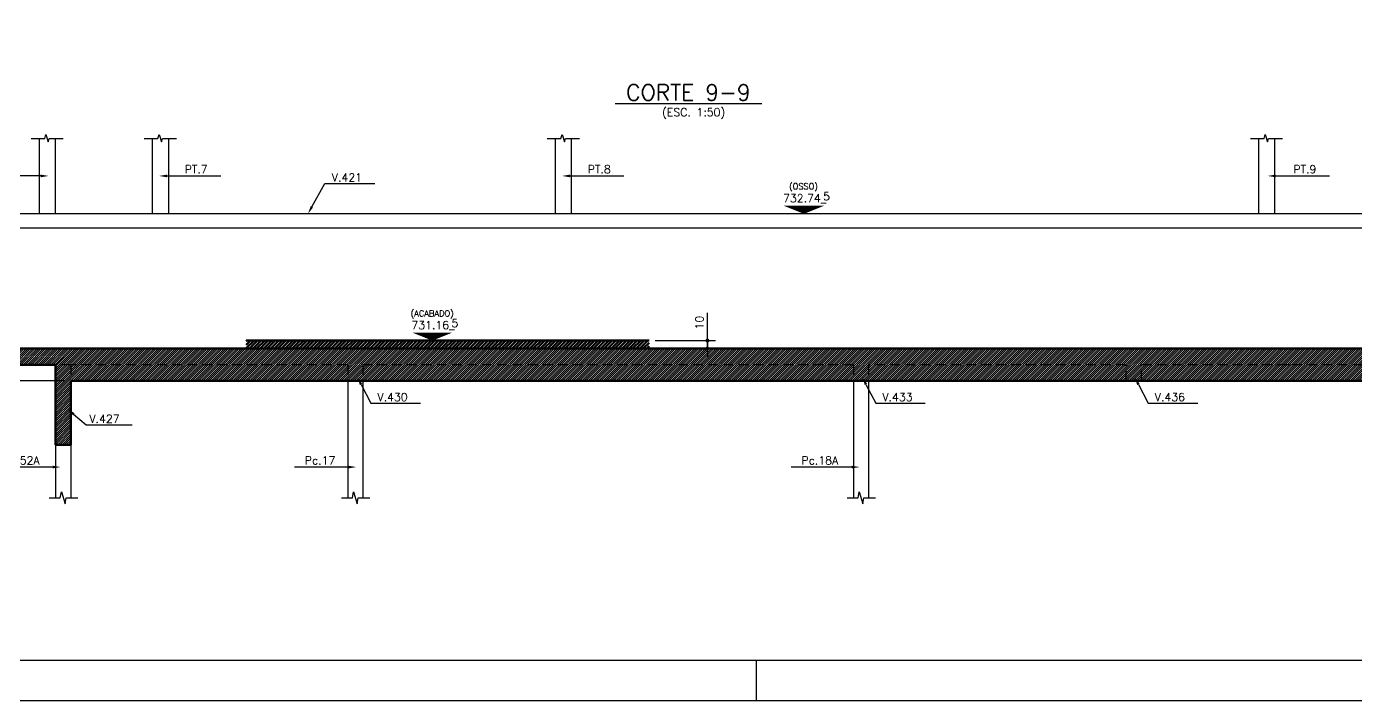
# Model space of a CAD drawing. Header units: inches. Extents: x 17515 to 34518, y -9122 to -4917.
# Drawn here: x 18846 to 20501, y -9122 to -8282 of the extents above; entities that cross this region are included whole.
import ezdxf
from ezdxf.enums import TextEntityAlignment as Align

# ---------------------------------------------------------------- set-up
doc = ezdxf.new("R2010")
doc.units = ezdxf.units.IN
doc.header["$LTSCALE"] = 50
doc.header["$MEASUREMENT"] = 0
doc.linetypes.add('HIDDEN', pattern=[0.375, 0.25, -0.125])
for name, color, linetype in [('CORTES', 2, 'Continuous'), ('COTA', 6, 'Continuous'), ('FOLHA', 7, 'Continuous'), ('NIVEL', 3, 'Continuous'), ('TEXTO', 3, 'Continuous')]:
    doc.layers.add(name, color=color, linetype=linetype)
doc.layers.add('FO-Vigas', color=2, linetype='Continuous', lineweight=30)
doc.styles.add('ROMANS', font='romans.shx')
doc.dimstyles.new('COTA_50', dxfattribs={"dimscale": 5, "dimtxt": 2, "dimasz": 1, "dimexe": 2, "dimexo": 1.5, "dimgap": 1, "dimtad": 1, "dimzin": 12, "dimdsep": 46, "dimtxsty": 'ROMANS', "dimblk1": 'COTA', "dimblk2": 'COTA', "dimsah": 1, "dimcen": -4, "dimdle": 1.5, "dimclrd": 6, "dimclre": 6, "dimclrt": 3, "dimadec": 0, "dimazin": 0, "dimtfac": 1, "dimtofl": 0, "dimtmove": 0, "dimatfit": 3, "dimldrblk": 'COTA', "dimfxl": 1, "dimtolj": 1, "dimtzin": 12, "dimarcsym": 0})

# ---------------------------------------------------------------- blocks, each defined once
blk = doc.blocks.new('COTA')
at = {"layer": 'COTA'}
for p, q in [((2, 0), (-2, 0)), ((0, -2), (0, 2))]:
    blk.add_line(p, q, dxfattribs=at)
at = {"layer": 'COTA', "const_width": 0.5}
blk.add_lwpolyline([(-0.25, 0, 1), (0.25, 0, 1)], format="xyb", close=True, dxfattribs=at)
blk = doc.blocks.new('*D169')
at = {"layer": 'COTA', "color": 6, "lineweight": -2, "transparency": 16777216}
for p, q in [((18826.8, -8683.4), (18800.7, -8683.4)), ((18810.7, -8688.4), (18810.7, -8718.4)), ((18893.4, -8723.4), (18800.7, -8723.4)), ((18810.7, -8723.4), (18810.7, -8754.6))]:
    blk.add_line(p, q, dxfattribs=at)
at = {"layer": 'Defpoints', "color": 0, "transparency": 16777216}
for p in [(18834.3, -8683.4), (18810.7, -8723.4), (18900.9, -8723.4)]:
    blk.add_point(p, dxfattribs=at)
at = {"layer": 'COTA', "color": 6, "lineweight": -2, "transparency": 16777216, "xscale": 5, "yscale": 5, "zscale": 5}
for p, rotation in [((18810.7, -8683.4), 90), ((18810.7, -8723.4), 270)]:
    blk.add_blockref('COTA', p, dxfattribs=dict(at, rotation=rotation))
at = {"layer": 'COTA', "color": 3, "transparency": 16777216, "insert": (18800.7, -8741.5), "char_height": 10, "attachment_point": 5, "rotation": 90, "style": 'ROMANS'}
blk.add_mtext('\\A1;40', dxfattribs=at)
blk = doc.blocks.new('*D179')
at = {"layer": 'COTA', "color": 6, "lineweight": -2, "transparency": 16777216}
for p, q in [((19694, -8668.4), (19694, -8638.7)), ((19628.9, -8673.4), (19704, -8673.4)), ((19680.9, -8683.4), (19704, -8683.4)), ((19694, -8688.4), (19694, -8693.4))]:
    blk.add_line(p, q, dxfattribs=at)
at = {"layer": 'Defpoints', "color": 0, "transparency": 16777216}
for p in [(19621.4, -8673.4), (19694, -8673.4), (19673.4, -8683.4)]:
    blk.add_point(p, dxfattribs=at)
at = {"layer": 'COTA', "color": 6, "lineweight": -2, "transparency": 16777216, "xscale": 5, "yscale": 5, "zscale": 5}
for p, rotation in [((19694, -8673.4), 270), ((19694, -8683.4), 90)]:
    blk.add_blockref('COTA', p, dxfattribs=dict(at, rotation=rotation))
at = {"layer": 'COTA', "color": 3, "transparency": 16777216, "insert": (19684, -8651), "char_height": 10, "attachment_point": 5, "rotation": 90, "style": 'ROMANS'}
blk.add_mtext('\\A1;10', dxfattribs=at)

msp = doc.modelspace()

# ---------------------------------------------------------------- hatches: boundary and pattern name
at = {"layer": 'CORTES'}
h = msp.add_hatch(dxfattribs=at)
h.set_pattern_fill('ANSI31', color=252, scale=15)
h.set_pattern_definition([(45, (0, 658.0728), (-1.32582521, 1.32582521), [])])
h.paths.add_polyline_path([(21153.399, -8673.417), (21183.399, -8673.417), (21183.399, -8869.257), (21193.669, -8869.257), (21196.01, -8861.722), (21200.311, -8877.248), (21202.292, -8869.257), (21213.399, -8869.257), (21213.399, -8538.417), (21183.399, -8538.417), (21183.399, -8573.417), (21153.399, -8573.417), (21153.399, -8515.417), (21123.399, -8515.417), (21123.399, -8683.417), (18551.349, -8683.417), (18551.349, -8673.417), (18551.349, -8528.417), (18531.349, -8528.417), (18531.349, -8703.417), (18881.899, -8703.417), (18881.899, -8803.417), (18900.899, -8803.417), (18900.899, -8723.417), (21001.933, -8723.417), (21001.933, -8803.417), (21020.933, -8803.417), (21020.933, -8703.417), (21153.399, -8703.417)])
at = {"layer": 'CORTES', "linetype": 'Continuous', "lineweight": 50}
h = msp.add_hatch(dxfattribs=at)
h.set_pattern_fill('ANSI31', color=253, scale=25)
h.paths.add_polyline_path([(19621.4, -8673.417), (19119.542, -8673.417), (19119.542, -8683.417), (19621.4, -8683.417)])

# ---------------------------------------------------------------- linework, layer by layer
at = {"layer": 'CORTES', "color": 8}
for p, q in [((18851.433, -8421.65), (18868.412, -8421.65)), ((18868.412, -8421.65), (18869.923, -8416.7)), ((18869.923, -8416.7), (18872.754, -8425.881)), ((18872.754, -8425.881), (18874.057, -8421.65)), ((18874.057, -8421.65), (18891.433, -8421.65)), ((18992.432, -8421.65), (19009.411, -8421.65)), ((19009.411, -8421.65), (19010.923, -8416.7)), ((19010.923, -8416.7), (19013.754, -8425.881)), ((19013.754, -8425.881), (19015.057, -8421.65)), ((19015.057, -8421.65), (19032.432, -8421.65)), ((19494.433, -8421.65), (19511.412, -8421.65)), ((19511.412, -8421.65), (19512.923, -8416.7)), ((19512.923, -8416.7), (19515.754, -8425.881)), ((19515.754, -8425.881), (19517.057, -8421.65)), ((19517.057, -8421.65), (19534.433, -8421.65)), ((20370.433, -8421.65), (20387.413, -8421.65)), ((20387.413, -8421.65), (20388.924, -8416.7)), ((20388.924, -8416.7), (20391.755, -8425.881)), ((20391.755, -8425.881), (20393.058, -8421.65)), ((20393.058, -8421.65), (20410.433, -8421.65))]:
    msp.add_line(p, q, dxfattribs=at)
at = {"layer": 'CORTES'}
for p, q in [((18861.433, -8421.65), (18861.433, -8515.417)), ((18881.433, -8421.65), (18881.433, -8515.417)), ((19002.432, -8421.65), (19002.432, -8515.417)), ((19022.432, -8421.65), (19022.432, -8515.417)), ((19504.433, -8421.65), (19504.433, -8515.417)), ((19524.433, -8421.65), (19524.433, -8515.417)), ((20380.433, -8421.65), (20380.433, -8515.417)), ((20400.433, -8421.65), (20400.433, -8515.417))]:
    msp.add_line(p, q, dxfattribs=at)
at = {"layer": 'CORTES', "color": 2}
msp.add_line((21123.399, -8515.417), (18302.831, -8515.417), dxfattribs=at)
at = {"layer": 'CORTES', "color": 4}
msp.add_line((21123.399, -8533.417), (18551.349, -8533.417), dxfattribs=at)
at = {"layer": 'CORTES', "color": 253, "linetype": 'Continuous', "lineweight": 50}
msp.add_line((19621.4, -8673.417), (19119.542, -8673.417), dxfattribs=at)
at = {"layer": 'CORTES', "color": 1, "linetype": 'Continuous', "lineweight": 50}
for p, q in [((21123.399, -8683.417), (18551.349, -8683.417)), ((18881.899, -8703.417), (18531.349, -8703.417)), ((18881.899, -8703.417), (18881.899, -8803.417)), ((19245.849, -8703.417), (19245.349, -8703.417)), ((21001.933, -8723.417), (18900.899, -8723.417)), ((18900.899, -8723.417), (18900.899, -8803.417)), ((18900.899, -8803.417), (18881.899, -8803.417))]:
    msp.add_line(p, q, dxfattribs=at)
at = {"layer": 'CORTES', "color": 2, "linetype": 'HIDDEN'}
for p, q in [((18900.899, -8703.417), (18881.899, -8703.417)), ((18900.899, -8703.417), (18900.899, -8723.417)), ((19245.349, -8703.417), (18900.899, -8703.417)), ((19245.849, -8703.417), (19245.849, -8723.417)), ((19875.849, -8703.417), (19264.849, -8703.417)), ((19264.849, -8703.417), (19264.849, -8723.417)), ((19875.849, -8703.417), (19875.349, -8703.417)), ((19875.849, -8703.417), (19875.849, -8723.417)), ((19894.849, -8703.417), (19894.849, -8723.417)), ((20215.833, -8703.417), (19894.849, -8703.417)), ((20215.833, -8723.417), (20215.833, -8703.417)), ((20585.349, -8703.417), (20234.833, -8703.417)), ((20234.833, -8723.417), (20234.833, -8703.417))]:
    msp.add_line(p, q, dxfattribs=at)
at = {"layer": 'CORTES', "color": 2, "linetype": 'HIDDEN', "flags": 128}
msp.add_lwpolyline([(20420.349, -8703.417), (20419.849, -8703.417), (20400.849, -8703.417), (20400.349, -8703.417)], dxfattribs=at)
at = {"layer": 'FO-Vigas'}
for p, q in [((19245.849, -8723.417), (19245.849, -8869.257)), ((19264.849, -8723.417), (19264.849, -8869.257)), ((19875.849, -8723.417), (19875.849, -8869.257)), ((19894.849, -8723.417), (19894.849, -8869.257)), ((18881.899, -8803.417), (18881.899, -8869.257)), ((18900.899, -8803.417), (18900.899, -8869.257))]:
    msp.add_line(p, q, dxfattribs=at)
at = {"layer": 'FO-Vigas', "color": 8}
for p, q in [((18874.008, -8869.257), (18887.726, -8869.257)), ((18887.726, -8869.257), (18889.212, -8862.011)), ((18889.212, -8862.011), (18893.789, -8876.709)), ((18893.789, -8876.709), (18895.04, -8869.257)), ((18895.04, -8869.257), (18909.499, -8869.257)), ((19237.957, -8869.257), (19251.676, -8869.257)), ((19251.676, -8869.257), (19253.162, -8862.011)), ((19253.162, -8862.011), (19257.739, -8876.709)), ((19257.739, -8876.709), (19258.99, -8869.257)), ((19258.99, -8869.257), (19273.449, -8869.257)), ((19867.957, -8869.257), (19881.676, -8869.257)), ((19881.676, -8869.257), (19883.162, -8862.011)), ((19883.162, -8862.011), (19887.739, -8876.709)), ((19887.739, -8876.709), (19888.99, -8869.257)), ((19888.99, -8869.257), (19903.449, -8869.257))]:
    msp.add_line(p, q, dxfattribs=at)
at = {"layer": 'FOLHA', "color": 1}
msp.add_line((17640.129, -9071.857), (23410.129, -9071.857), dxfattribs=at)
at = {"layer": 'FOLHA'}
msp.add_line((19755.129, -9121.857), (19755.129, -9071.857), dxfattribs=at)
msp.add_lwpolyline([(17515.129, -4916.857), (17515.129, -9121.857), (23455.129, -9121.857), (23455.129, -4916.857)], close=True, dxfattribs=at)
at = {"layer": 'NIVEL', "color": 1}
for points in [[(19814.244, -8515.417, 0, 50, 0), (19814.244, -8505.417, 50, 50, 0)], [(19351.203, -8673.417, 0, 50, 0), (19351.203, -8663.417, 50, 50, 0)]]:
    msp.add_lwpolyline(points, format="xyseb", dxfattribs=at)
at = {"layer": 'TEXTO', "color": 8}
for p, q in [((18863.347, -8468.205), (18796.342, -8468.205)), ((19020.664, -8468.205), (19087.668, -8468.205)), ((19522.887, -8468.205), (19589.891, -8468.205)), ((20401.919, -8468.205), (20468.923, -8468.205)), ((19201.173, -8506.688), (19217.327, -8477.778)), ((19217.327, -8477.778), (19279.486, -8477.778)), ((19262.49, -8728.013), (19274.601, -8751.539)), ((19891.507, -8728.013), (19903.619, -8751.539)), ((20230.93, -8728.013), (20243.042, -8751.539)), ((19274.601, -8751.539), (19336.337, -8751.539)), ((19903.619, -8751.539), (19965.355, -8751.539)), ((20243.042, -8751.539), (20304.778, -8751.539)), ((18904.429, -8765.078), (18919.909, -8778.524)), ((18919.909, -8778.524), (18977.435, -8778.524)), ((18878.343, -8831.013), (18811.339, -8831.013)), ((19246.764, -8831.013), (19179.76, -8831.013)), ((19873.863, -8831.013), (19798.518, -8831.013))]:
    msp.add_line(p, q, dxfattribs=at)
for points in [[(18863.347, -8469.872), (18863.347, -8466.539), (18873.347, -8468.205)], [(19020.664, -8469.872), (19020.664, -8466.539), (19010.664, -8468.205)], [(19522.887, -8469.872), (19522.887, -8466.539), (19512.887, -8468.205)], [(20401.919, -8469.872), (20401.919, -8466.539), (20391.919, -8468.205)], [(19202.628, -8507.501), (19199.718, -8505.875), (19196.295, -8515.417)], [(19261.008, -8728.776), (19263.972, -8727.25), (19257.912, -8719.122)], [(19890.026, -8728.776), (19892.989, -8727.25), (19886.93, -8719.122)], [(20229.448, -8728.776), (20232.412, -8727.25), (20226.353, -8719.122)], [(18903.336, -8766.337), (18905.522, -8763.82), (18896.879, -8758.521)], [(18878.343, -8832.679), (18878.343, -8829.346), (18888.343, -8831.013)], [(19246.764, -8832.679), (19246.764, -8829.346), (19256.764, -8831.013)], [(19873.863, -8832.679), (19873.863, -8829.346), (19883.863, -8831.013)]]:
    msp.add_solid(points, dxfattribs=at)

# ---------------------------------------------------------------- texts
at = {"layer": 'NIVEL', "color": 4, "style": 'ROMANS'}
for s, p in [('(OSSO)', (19813.696, -8484.852)), ('(ACABADO)', (19351.099, -8643.26))]:
    msp.add_text(s, height=7.5, dxfattribs=at).set_placement(p, align=Align.CENTER)
at = {"layer": 'NIVEL', "color": 3, "style": 'ROMANS'}
for s, p in [('732.74_', (19815.132, -8501.064)), ('5', (19842.469, -8498.601)), ('731.16_', (19352.091, -8659.064)), ('5', (19379.429, -8656.601))]:
    msp.add_text(s, height=10, dxfattribs=at).set_placement(p, align=Align.CENTER)
at = {"layer": 'TEXTO', "color": 1, "style": 'ROMANS'}
msp.add_text('%%U CORTE 9-9 ', height=20, dxfattribs=at).set_placement((19579.034, -8374.128))
at = {"layer": 'TEXTO', "color": 3, "style": 'ROMANS'}
msp.add_text('(ESC. 1:50)', height=10, dxfattribs=at).set_placement((19637.412, -8393.81))
at = {"layer": 'TEXTO', "style": 'ROMANS'}
for s, p in [('PT.7', (19042.698, -8464.878)), ('PT.8', (19544.921, -8464.878)), ('PT.9', (20423.953, -8464.878)), ('V.421', (19226.033, -8475.035)), ('V.430', (19282.884, -8748.796)), ('V.433', (19911.901, -8748.796)), ('V.436', (20251.324, -8748.796)), ('V.427', (18923.981, -8775.781)), ('P.52A', (18823.928, -8827.686)), ('Pc.17', (19192.349, -8827.686)), ('Pc.18A', (19811.107, -8827.686))]:
    msp.add_text(s, height=10, dxfattribs=at).set_placement(p)

# ---------------------------------------------------------------- dimensions: what is measured, and where the dimension line sits
at = {"layer": 'COTA'}
dim = msp.add_linear_dim(base=(19694.009, -8673.417), p1=(19673.372, -8683.417), p2=(19621.4, -8673.417), angle=90, dimstyle='COTA_50', dxfattribs=at)
dim.commit()
dim.dimension.update_dxf_attribs({"geometry": '*D179', "text_midpoint": (19684.009, -8651.036)})
dim = msp.add_linear_dim(base=(18810.677, -8723.417), p1=(18834.315, -8683.417), p2=(18900.899, -8723.417), angle=90, dimstyle='COTA_50', dxfattribs=at)
dim.commit()
dim.dimension.update_dxf_attribs({"geometry": '*D169', "text_midpoint": (18810.677, -8741.512), "dimtype": 160})

doc.saveas('drawing.dxf')
